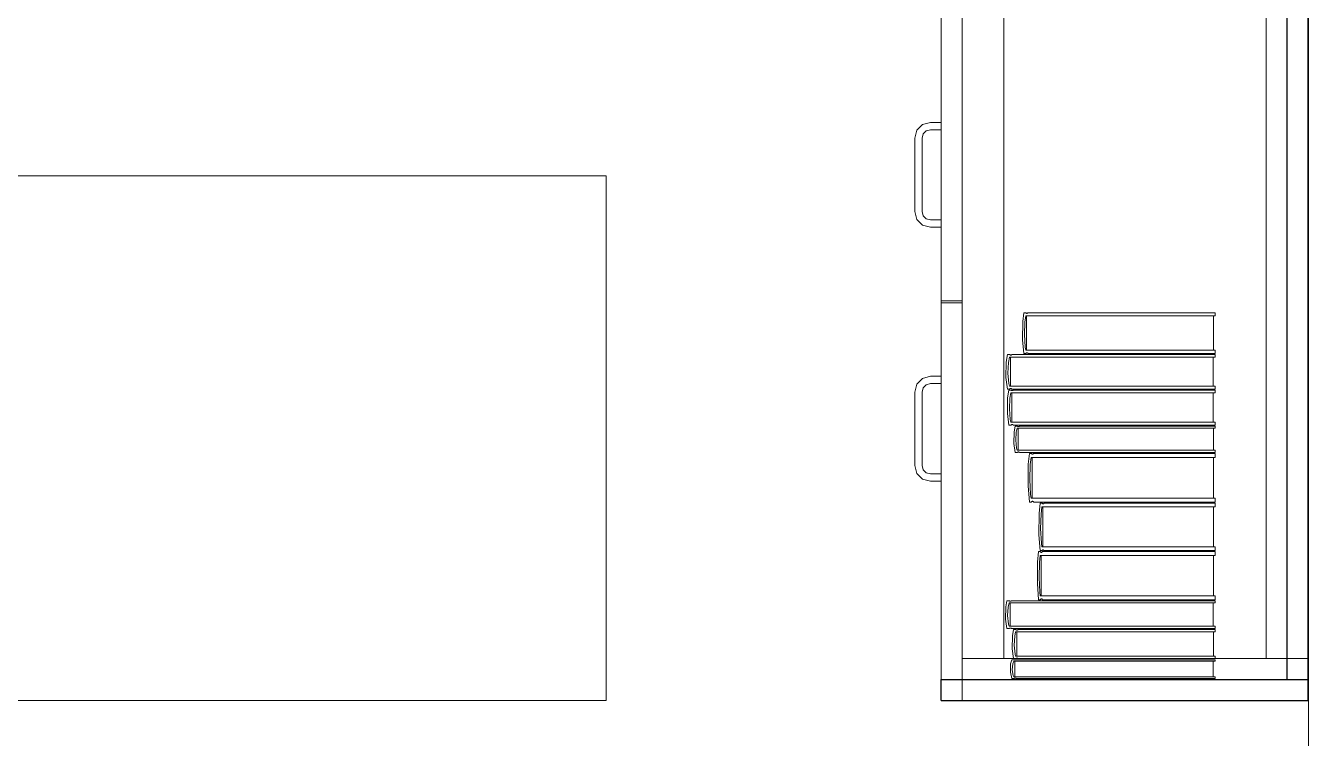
# Model space of a CAD drawing. Header units: inches. Extents: x -19 to 5698, y -728 to 92.
# Drawn here: x 405.848 to 407.07, y 8.38 to 9.059 of the extents above; entities that cross this region are included whole.
import ezdxf

# ---------------------------------------------------------------- set-up
doc = ezdxf.new("R2010")
doc.units = ezdxf.units.IN
doc.header["$MEASUREMENT"] = 0
doc.set_wipeout_variables(frame=1)
doc.linetypes.add('Wipeout_Contour', pattern=[1, 0, -1])
doc.layers.add('02 _ ARQ _ ZON _ Espacio.3D', color=7, linetype='Continuous')
doc.layers.add('Interior - Mobiliario', color=7, linetype='Continuous')

msp = doc.modelspace()

# ---------------------------------------------------------------- linework, layer by layer
at = {"layer": '02 _ ARQ _ ZON _ Espacio.3D', "color": 254, "linetype": 'Continuous', "lineweight": 0, "flags": 128}
msp.add_lwpolyline([(407.0701, 7.7), (407.0697, 17.15), (400.5701, 17.15), (400.5701, 16.5), (400.345, 16.5), (400.345, 8.1), (400.5701, 8.1), (400.5701, 7.7), (400.9701, 7.7), (400.97, 7.3509), (406.8701, 7.35), (406.8701, 7.7)], close=True, dxfattribs=at)
at = {"layer": 'Interior - Mobiliario', "color": 175, "linetype": 'Continuous', "lineweight": 13}
for p, q in [((406.74, 9.8962), (406.74, 8.4362)), ((407.05, 8.4362), (407.05, 9.8962)), ((406.74, 9.8762), (406.74, 8.4562)), ((406.78, 8.4562), (406.78, 9.8762)), ((407.03, 9.8762), (407.03, 8.4562)), ((406.72, 9.1562), (406.72, 8.7972)), ((406.74, 9.1562), (406.74, 8.7972)), ((406.695, 8.9522), (406.697, 8.9597)), ((406.697, 8.9597), (406.7025, 8.9652)), ((406.7025, 8.9652), (406.71, 8.9672)), ((406.71, 8.9602), (406.706, 8.9592)), ((406.71, 8.9672), (406.72, 8.9672)), ((406.72, 8.9602), (406.71, 8.9602)), ((406.72, 8.9672), (406.72, 8.9602)), ((406.695, 8.8822), (406.695, 8.9522)), ((406.7031, 8.9562), (406.702, 8.9522)), ((406.702, 8.9522), (406.702, 8.8822)), ((406.706, 8.9592), (406.7031, 8.9562)), ((406.697, 8.8747), (406.695, 8.8822)), ((406.7025, 8.8692), (406.697, 8.8747)), ((406.702, 8.8822), (406.7031, 8.8782)), ((406.7031, 8.8782), (406.706, 8.8753)), ((406.706, 8.8753), (406.71, 8.8742)), ((406.71, 8.8742), (406.72, 8.8742)), ((406.72, 8.8742), (406.72, 8.8672)), ((406.71, 8.8672), (406.7025, 8.8692)), ((406.72, 8.8672), (406.71, 8.8672)), ((406.72, 8.7972), (406.74, 8.7972)), ((406.72, 8.7952), (406.74, 8.7952)), ((406.7979, 8.7773), (406.7976, 8.7599)), ((406.7989, 8.7858), (406.7979, 8.7773)), ((406.8008, 8.7858), (406.7989, 8.7858)), ((406.7994, 8.765), (406.7998, 8.7769)), ((406.7998, 8.7769), (406.8007, 8.7827)), ((406.8007, 8.7827), (406.9814, 8.7827)), ((406.8009, 8.7857), (406.8008, 8.7858)), ((406.8012, 8.7855), (406.8009, 8.7857)), ((406.8014, 8.7853), (406.8012, 8.7855)), ((406.8017, 8.7852), (406.8014, 8.7853)), ((406.8016, 8.7827), (406.8016, 8.7501)), ((406.802, 8.7852), (406.8017, 8.7852)), ((406.8022, 8.7853), (406.802, 8.7852)), ((406.8025, 8.7854), (406.8022, 8.7853)), ((406.8027, 8.7856), (406.8025, 8.7854)), ((406.8029, 8.7858), (406.8027, 8.7856)), ((406.9814, 8.7858), (406.8029, 8.7858)), ((406.9796, 8.7501), (406.9796, 8.7827)), ((406.9814, 8.7827), (406.9814, 8.7858)), ((406.8001, 8.753), (406.7994, 8.765)), ((406.7976, 8.7599), (406.7989, 8.747)), ((406.8007, 8.7501), (406.8001, 8.753)), ((406.7833, 8.746), (406.7822, 8.7388)), ((406.7854, 8.746), (406.7833, 8.746)), ((406.7843, 8.7384), (406.7853, 8.7433)), ((406.7853, 8.7433), (406.9814, 8.7433)), ((406.7855, 8.7459), (406.7854, 8.746)), ((406.7858, 8.7457), (406.7855, 8.7459)), ((406.7861, 8.7455), (406.7858, 8.7457)), ((406.7863, 8.7454), (406.7861, 8.7455)), ((406.7862, 8.7433), (406.7862, 8.7157)), ((406.7866, 8.7454), (406.7863, 8.7454)), ((406.7869, 8.7455), (406.7866, 8.7454)), ((406.7872, 8.7456), (406.7869, 8.7455)), ((406.7875, 8.7458), (406.7872, 8.7456)), ((406.7876, 8.746), (406.7875, 8.7458)), ((406.9814, 8.746), (406.7876, 8.746)), ((406.7989, 8.747), (406.8008, 8.747)), ((406.9814, 8.7501), (406.8007, 8.7501)), ((406.8008, 8.747), (406.801, 8.7472)), ((406.801, 8.7472), (406.8012, 8.7474)), ((406.8012, 8.7474), (406.8015, 8.7476)), ((406.8015, 8.7476), (406.8017, 8.7476)), ((406.8017, 8.7476), (406.802, 8.7476)), ((406.802, 8.7476), (406.8023, 8.7475)), ((406.8023, 8.7475), (406.8025, 8.7474)), ((406.8025, 8.7474), (406.8028, 8.7471)), ((406.8028, 8.7471), (406.8029, 8.747)), ((406.8029, 8.747), (406.9814, 8.747)), ((406.9794, 8.7157), (406.9794, 8.7433)), ((406.9814, 8.747), (406.9814, 8.7501)), ((406.9814, 8.7433), (406.9814, 8.746)), ((406.7822, 8.7388), (406.7819, 8.7241)), ((406.7838, 8.7283), (406.7843, 8.7384)), ((406.7847, 8.7182), (406.7838, 8.7283)), ((406.697, 8.7177), (406.695, 8.7102)), ((406.7025, 8.7232), (406.697, 8.7177)), ((406.71, 8.7252), (406.7025, 8.7232)), ((406.7031, 8.7142), (406.706, 8.7172)), ((406.706, 8.7172), (406.71, 8.7182)), ((406.72, 8.7252), (406.71, 8.7252)), ((406.71, 8.7182), (406.72, 8.7182)), ((406.72, 8.7182), (406.72, 8.7252)), ((406.7819, 8.7241), (406.7833, 8.7131)), ((406.7853, 8.7157), (406.7847, 8.7182)), ((406.9814, 8.7157), (406.7853, 8.7157)), ((406.9814, 8.7131), (406.9814, 8.7157)), ((406.695, 8.7102), (406.695, 8.6402)), ((406.702, 8.7102), (406.7031, 8.7142)), ((406.702, 8.6402), (406.702, 8.7102)), ((406.7833, 8.7131), (406.7854, 8.7131)), ((406.7835, 8.7048), (406.7833, 8.6898)), ((406.7846, 8.7121), (406.7835, 8.7048)), ((406.7867, 8.7121), (406.7846, 8.7121)), ((406.7851, 8.6942), (406.7856, 8.7044)), ((406.7854, 8.7131), (406.7856, 8.7133)), ((406.7856, 8.7133), (406.7858, 8.7135)), ((406.7856, 8.7044), (406.7865, 8.7094)), ((406.7858, 8.7135), (406.7861, 8.7136)), ((406.7861, 8.7136), (406.7864, 8.7137)), ((406.7864, 8.7137), (406.7867, 8.7137)), ((406.7865, 8.7094), (406.9814, 8.7094)), ((406.7867, 8.7137), (406.787, 8.7136)), ((406.7868, 8.712), (406.7867, 8.7121)), ((406.7871, 8.7118), (406.7868, 8.712)), ((406.787, 8.7136), (406.7873, 8.7134)), ((406.7873, 8.7116), (406.7871, 8.7118)), ((406.7873, 8.7134), (406.7875, 8.7132)), ((406.7876, 8.7116), (406.7873, 8.7116)), ((406.7875, 8.7132), (406.7876, 8.7131)), ((406.7875, 8.7094), (406.7875, 8.6814)), ((406.7876, 8.7131), (406.9814, 8.7131)), ((406.7879, 8.7116), (406.7876, 8.7116)), ((406.7882, 8.7116), (406.7879, 8.7116)), ((406.7885, 8.7117), (406.7882, 8.7116)), ((406.7887, 8.7119), (406.7885, 8.7117)), ((406.7889, 8.7121), (406.7887, 8.7119)), ((406.9814, 8.7121), (406.7889, 8.7121)), ((406.9794, 8.6814), (406.9794, 8.7094)), ((406.9814, 8.7094), (406.9814, 8.7121)), ((406.786, 8.6839), (406.7851, 8.6942)), ((406.7833, 8.6898), (406.7846, 8.6787)), ((406.7846, 8.6787), (406.7867, 8.6787)), ((406.7865, 8.6814), (406.786, 8.6839)), ((406.9814, 8.6814), (406.7865, 8.6814)), ((406.7867, 8.6787), (406.7869, 8.6789)), ((406.7869, 8.6789), (406.7871, 8.6791)), ((406.7871, 8.6791), (406.7874, 8.6792)), ((406.7874, 8.6792), (406.7877, 8.6793)), ((406.7877, 8.6793), (406.788, 8.6793)), ((406.788, 8.6793), (406.7883, 8.6792)), ((406.7883, 8.6792), (406.7885, 8.679)), ((406.7885, 8.679), (406.7888, 8.6788)), ((406.7888, 8.6788), (406.7889, 8.6787)), ((406.7889, 8.6787), (406.9814, 8.6787)), ((406.9814, 8.6787), (406.9814, 8.6814)), ((406.7896, 8.6722), (406.7893, 8.661)), ((406.7906, 8.6777), (406.7896, 8.6722)), ((406.7927, 8.6777), (406.7906, 8.6777)), ((406.7912, 8.6642), (406.7917, 8.672)), ((406.7917, 8.672), (406.7925, 8.6757)), ((406.7925, 8.6757), (406.9814, 8.6757)), ((406.7928, 8.6776), (406.7927, 8.6777)), ((406.793, 8.6775), (406.7928, 8.6776)), ((406.7933, 8.6774), (406.793, 8.6775)), ((406.7936, 8.6773), (406.7933, 8.6774)), ((406.7935, 8.6757), (406.7935, 8.6547)), ((406.7939, 8.6773), (406.7936, 8.6773)), ((406.7941, 8.6773), (406.7939, 8.6773)), ((406.7944, 8.6774), (406.7941, 8.6773)), ((406.7947, 8.6776), (406.7944, 8.6774)), ((406.7948, 8.6777), (406.7947, 8.6776)), ((406.9814, 8.6777), (406.7948, 8.6777)), ((406.9795, 8.6547), (406.9795, 8.6757)), ((406.9814, 8.6757), (406.9814, 8.6777)), ((406.7893, 8.661), (406.7906, 8.6527)), ((406.792, 8.6566), (406.7912, 8.6642)), ((406.7925, 8.6547), (406.792, 8.6566)), ((406.9814, 8.6547), (406.7925, 8.6547)), ((406.9814, 8.6527), (406.9814, 8.6547)), ((406.7906, 8.6527), (406.7927, 8.6527)), ((406.7927, 8.6527), (406.7929, 8.6528)), ((406.7929, 8.6528), (406.7931, 8.6529)), ((406.7931, 8.6529), (406.7934, 8.653)), ((406.7934, 8.653), (406.7936, 8.6531)), ((406.7936, 8.6531), (406.7939, 8.6531)), ((406.7939, 8.6531), (406.7942, 8.653)), ((406.7942, 8.653), (406.7945, 8.6529)), ((406.7945, 8.6529), (406.7947, 8.6528)), ((406.7947, 8.6528), (406.7948, 8.6527)), ((406.7948, 8.6527), (406.9814, 8.6527)), ((406.8042, 8.6517), (406.8032, 8.6415)), ((406.8061, 8.6517), (406.8042, 8.6517)), ((406.8051, 8.641), (406.806, 8.6479)), ((406.806, 8.6479), (406.9814, 8.6479)), ((406.8062, 8.6515), (406.8061, 8.6517)), ((406.8064, 8.6512), (406.8062, 8.6515)), ((406.8067, 8.651), (406.8064, 8.6512)), ((406.8069, 8.6509), (406.8067, 8.651)), ((406.8068, 8.6479), (406.8068, 8.6091)), ((406.8072, 8.6509), (406.8069, 8.6509)), ((406.8075, 8.651), (406.8072, 8.6509)), ((406.8077, 8.6511), (406.8075, 8.651)), ((406.8079, 8.6514), (406.8077, 8.6511)), ((406.8081, 8.6517), (406.8079, 8.6514)), ((406.9814, 8.6517), (406.8081, 8.6517)), ((406.9796, 8.6091), (406.9796, 8.6479)), ((406.9814, 8.6479), (406.9814, 8.6517)), ((406.695, 8.6402), (406.697, 8.6327)), ((406.697, 8.6327), (406.7025, 8.6272)), ((406.7031, 8.6362), (406.702, 8.6402)), ((406.706, 8.6333), (406.7031, 8.6362)), ((406.71, 8.6322), (406.706, 8.6333)), ((406.72, 8.6322), (406.71, 8.6322)), ((406.72, 8.6252), (406.72, 8.6322)), ((406.8032, 8.6415), (406.803, 8.6208)), ((406.8047, 8.6268), (406.8051, 8.641)), ((406.7025, 8.6272), (406.71, 8.6252)), ((406.71, 8.6252), (406.72, 8.6252)), ((406.803, 8.6208), (406.8042, 8.6053)), ((406.8054, 8.6126), (406.8047, 8.6268)), ((406.8042, 8.6053), (406.8061, 8.6053)), ((406.806, 8.6091), (406.8054, 8.6126)), ((406.9814, 8.6091), (406.806, 8.6091)), ((406.8061, 8.6053), (406.8063, 8.6056)), ((406.8063, 8.6056), (406.8065, 8.6059)), ((406.8065, 8.6059), (406.8067, 8.606)), ((406.8067, 8.606), (406.807, 8.6061)), ((406.807, 8.6061), (406.8073, 8.6061)), ((406.8073, 8.6061), (406.8075, 8.606)), ((406.8075, 8.606), (406.8078, 8.6058)), ((406.8078, 8.6058), (406.808, 8.6055)), ((406.808, 8.6055), (406.8081, 8.6053)), ((406.8081, 8.6053), (406.9814, 8.6053)), ((406.9814, 8.6053), (406.9814, 8.6091)), ((406.8135, 8.5944), (406.8133, 8.5742)), ((406.8145, 8.6043), (406.8135, 8.5944)), ((406.8163, 8.6043), (406.8145, 8.6043)), ((406.8149, 8.58), (406.8154, 8.5939)), ((406.8154, 8.5939), (406.8161, 8.6007)), ((406.8161, 8.6007), (406.9814, 8.6007)), ((406.8164, 8.6042), (406.8163, 8.6043)), ((406.8166, 8.6039), (406.8164, 8.6042)), ((406.8168, 8.6037), (406.8166, 8.6039)), ((406.8171, 8.6036), (406.8168, 8.6037)), ((406.817, 8.6007), (406.817, 8.5627)), ((406.8173, 8.6036), (406.8171, 8.6036)), ((406.8175, 8.6037), (406.8173, 8.6036)), ((406.8178, 8.6038), (406.8175, 8.6037)), ((406.818, 8.6041), (406.8178, 8.6038)), ((406.8181, 8.6043), (406.818, 8.6041)), ((406.9814, 8.6043), (406.8181, 8.6043)), ((406.9797, 8.5627), (406.9797, 8.6007)), ((406.9814, 8.6007), (406.9814, 8.6043)), ((406.8133, 8.5742), (406.8145, 8.5591)), ((406.8156, 8.5661), (406.8149, 8.58)), ((406.8129, 8.5581), (406.812, 8.548)), ((406.8147, 8.5581), (406.8129, 8.5581)), ((406.8145, 8.5591), (406.8163, 8.5591)), ((406.8148, 8.5579), (406.8147, 8.5581)), ((406.815, 8.5576), (406.8148, 8.5579)), ((406.8153, 8.5574), (406.815, 8.5576)), ((406.8155, 8.5573), (406.8153, 8.5574)), ((406.8158, 8.5573), (406.8155, 8.5573)), ((406.8161, 8.5627), (406.8156, 8.5661)), ((406.816, 8.5574), (406.8158, 8.5573)), ((406.8162, 8.5576), (406.816, 8.5574)), ((406.9814, 8.5627), (406.8161, 8.5627)), ((406.8165, 8.5578), (406.8162, 8.5576)), ((406.8163, 8.5591), (406.8164, 8.5593)), ((406.8164, 8.5593), (406.8166, 8.5596)), ((406.8166, 8.5581), (406.8165, 8.5578)), ((406.8166, 8.5596), (406.8169, 8.5597)), ((406.9814, 8.5581), (406.8166, 8.5581)), ((406.8169, 8.5597), (406.8171, 8.5598)), ((406.8171, 8.5598), (406.8174, 8.5598)), ((406.8174, 8.5598), (406.8176, 8.5597)), ((406.8176, 8.5597), (406.8178, 8.5595)), ((406.8178, 8.5595), (406.818, 8.5592)), ((406.818, 8.5592), (406.8181, 8.5591)), ((406.8181, 8.5591), (406.9814, 8.5591)), ((406.9814, 8.5591), (406.9814, 8.5627)), ((406.9814, 8.5544), (406.9814, 8.5581)), ((406.812, 8.548), (406.8118, 8.5276)), ((406.8134, 8.5335), (406.8138, 8.5476)), ((406.8138, 8.5476), (406.8146, 8.5544)), ((406.8146, 8.5544), (406.9814, 8.5544)), ((406.8154, 8.5544), (406.8154, 8.516)), ((406.9797, 8.516), (406.9797, 8.5544)), ((406.8141, 8.5195), (406.8134, 8.5335)), ((406.8118, 8.5276), (406.8129, 8.5123)), ((406.7828, 8.5113), (406.7817, 8.5055)), ((406.785, 8.5113), (406.7828, 8.5113)), ((406.7839, 8.5052), (406.7848, 8.5092)), ((406.7848, 8.5092), (406.9814, 8.5092)), ((406.7851, 8.5112), (406.785, 8.5113)), ((406.7853, 8.5111), (406.7851, 8.5112)), ((406.7856, 8.511), (406.7853, 8.5111)), ((406.7859, 8.5109), (406.7856, 8.511)), ((406.7858, 8.5092), (406.7858, 8.4869)), ((406.7862, 8.5109), (406.7859, 8.5109)), ((406.7865, 8.5109), (406.7862, 8.5109)), ((406.7867, 8.511), (406.7865, 8.5109)), ((406.787, 8.5112), (406.7867, 8.511)), ((406.7872, 8.5113), (406.787, 8.5112)), ((406.9814, 8.5113), (406.7872, 8.5113)), ((406.8129, 8.5123), (406.8147, 8.5123)), ((406.8146, 8.516), (406.8141, 8.5195)), ((406.9814, 8.516), (406.8146, 8.516)), ((406.8147, 8.5123), (406.8149, 8.5126)), ((406.8149, 8.5126), (406.8151, 8.5128)), ((406.8151, 8.5128), (406.8153, 8.513)), ((406.8153, 8.513), (406.8156, 8.5131)), ((406.8156, 8.5131), (406.8158, 8.5131)), ((406.8158, 8.5131), (406.8161, 8.513)), ((406.8161, 8.513), (406.8163, 8.5128)), ((406.8163, 8.5128), (406.8165, 8.5125)), ((406.8165, 8.5125), (406.8166, 8.5123)), ((406.8166, 8.5123), (406.9814, 8.5123)), ((406.9794, 8.4869), (406.9794, 8.5092)), ((406.9814, 8.5123), (406.9814, 8.516)), ((406.9814, 8.5092), (406.9814, 8.5113)), ((406.7817, 8.5055), (406.7815, 8.4936)), ((406.7834, 8.4971), (406.7839, 8.5052)), ((406.7842, 8.4889), (406.7834, 8.4971)), ((406.7815, 8.4936), (406.7828, 8.4848)), ((406.7828, 8.4848), (406.785, 8.4848)), ((406.7848, 8.4869), (406.7842, 8.4889)), ((406.9814, 8.4869), (406.7848, 8.4869)), ((406.785, 8.4848), (406.7851, 8.4849)), ((406.7851, 8.4849), (406.7854, 8.4851)), ((406.7854, 8.4851), (406.7857, 8.4852)), ((406.7857, 8.4852), (406.786, 8.4852)), ((406.786, 8.4852), (406.7862, 8.4852)), ((406.7862, 8.4852), (406.7865, 8.4851)), ((406.7865, 8.4851), (406.7868, 8.485)), ((406.7868, 8.485), (406.7871, 8.4849)), ((406.7871, 8.4849), (406.7872, 8.4848)), ((406.7872, 8.4848), (406.9814, 8.4848)), ((406.7892, 8.4838), (406.7882, 8.4777)), ((406.7913, 8.4838), (406.7892, 8.4838)), ((406.7914, 8.4837), (406.7913, 8.4838)), ((406.7917, 8.4835), (406.7914, 8.4837)), ((406.7919, 8.4834), (406.7917, 8.4835)), ((406.7922, 8.4833), (406.7919, 8.4834)), ((406.7925, 8.4833), (406.7922, 8.4833)), ((406.7928, 8.4834), (406.7925, 8.4833)), ((406.793, 8.4835), (406.7928, 8.4834)), ((406.7933, 8.4836), (406.793, 8.4835)), ((406.7934, 8.4838), (406.7933, 8.4836)), ((406.9814, 8.4838), (406.7934, 8.4838)), ((406.9814, 8.4848), (406.9814, 8.4869)), ((406.9814, 8.4815), (406.9814, 8.4838)), ((406.7882, 8.4777), (406.7879, 8.4653)), ((406.7898, 8.4689), (406.7903, 8.4774)), ((406.7903, 8.4774), (406.7911, 8.4815)), ((406.7911, 8.4815), (406.9814, 8.4815)), ((406.7921, 8.4815), (406.7921, 8.4583)), ((406.9795, 8.4583), (406.9795, 8.4815)), ((406.7879, 8.4653), (406.7892, 8.4561)), ((406.7906, 8.4604), (406.7898, 8.4689)), ((406.7911, 8.4583), (406.7906, 8.4604)), ((406.74, 8.4562), (406.78, 8.4562)), ((406.78, 8.4562), (407.03, 8.4562)), ((406.7863, 8.4512), (406.7861, 8.4432)), ((406.7874, 8.4551), (406.7863, 8.4512)), ((406.7895, 8.4551), (406.7874, 8.4551)), ((406.7879, 8.4455), (406.7884, 8.451)), ((406.7884, 8.451), (406.7893, 8.4537)), ((406.7892, 8.4561), (406.7913, 8.4561)), ((406.7893, 8.4537), (406.9814, 8.4537)), ((406.7896, 8.455), (406.7895, 8.4551)), ((406.7898, 8.4549), (406.7896, 8.455)), ((406.7901, 8.4548), (406.7898, 8.4549)), ((406.7904, 8.4548), (406.7901, 8.4548)), ((406.7907, 8.4548), (406.7904, 8.4548)), ((406.791, 8.4548), (406.7907, 8.4548)), ((406.7912, 8.4549), (406.791, 8.4548)), ((406.9814, 8.4583), (406.7911, 8.4583)), ((406.7915, 8.455), (406.7912, 8.4549)), ((406.7913, 8.4561), (406.7915, 8.4562)), ((406.7915, 8.4562), (406.7917, 8.4564)), ((406.7916, 8.4551), (406.7915, 8.455)), ((406.9814, 8.4551), (406.7916, 8.4551)), ((406.7917, 8.4564), (406.792, 8.4565)), ((406.792, 8.4565), (406.7923, 8.4566)), ((406.7923, 8.4566), (406.7926, 8.4566)), ((406.7926, 8.4566), (406.7928, 8.4565)), ((406.7928, 8.4565), (406.7931, 8.4564)), ((406.7931, 8.4564), (406.7933, 8.4562)), ((406.7933, 8.4562), (406.7934, 8.4561)), ((406.7934, 8.4561), (406.9814, 8.4561)), ((406.9814, 8.4561), (406.9814, 8.4583)), ((406.9814, 8.4537), (406.9814, 8.4551)), ((406.74, 8.4362), (407.05, 8.4362))]:
    msp.add_line(p, q, dxfattribs=at)
at = {"layer": 'Interior - Mobiliario', "color": 175, "linetype": 'Continuous', "lineweight": 13, "flags": 128}
msp.add_lwpolyline([(405.101, 8.4162), (405.101, 9.9162), (405.701, 9.9162), (405.701, 8.9162), (406.401, 8.9162), (406.401, 8.4162)], close=True, dxfattribs=at)

# ---------------------------------------------------------------- next in the draw order: wipeouts: each hides what was drawn before it
at = {"color": 254, "linetype": 'Wipeout_Contour', "lineweight": 0, "ltscale": 13013.236375}
msp.add_wipeout([(407.05, 9.8962), (407.05, 8.4362), (407.07, 8.4362), (407.07, 9.8962)], dxfattribs=at).dxf.layer = 'Interior - Mobiliario'

# ---------------------------------------------------------------- next in the draw order: linework, layer by layer
at = {"layer": 'Interior - Mobiliario', "color": 175, "linetype": 'Continuous', "lineweight": 30}
for p, q in [((407.05, 8.4362), (407.05, 9.8962)), ((407.07, 8.4362), (407.07, 9.8962)), ((407.05, 8.4362), (407.07, 8.4362))]:
    msp.add_line(p, q, dxfattribs=at)
at = {"layer": 'Interior - Mobiliario', "color": 175, "linetype": 'Continuous', "lineweight": 13}
for p, q in [((407.05, 9.8962), (407.05, 8.4362)), ((407.07, 8.4362), (407.07, 9.8962)), ((407.07, 8.4562), (407.07, 9.8762)), ((407.03, 8.4562), (407.07, 8.4562)), ((407.05, 8.4362), (407.07, 8.4362))]:
    msp.add_line(p, q, dxfattribs=at)

# ---------------------------------------------------------------- next in the draw order: wipeouts: each hides what was drawn before it
at = {"color": 254, "linetype": 'Wipeout_Contour', "lineweight": 0, "ltscale": 13012.568047}
msp.add_wipeout([(406.72, 8.4362), (406.72, 8.4162), (407.07, 8.4162), (407.07, 8.4362)], dxfattribs=at).dxf.layer = 'Interior - Mobiliario'

# ---------------------------------------------------------------- next in the draw order: linework, layer by layer
at = {"layer": 'Interior - Mobiliario', "color": 175, "linetype": 'Continuous', "lineweight": 13}
for p, q in [((406.72, 8.4162), (406.72, 9.9162)), ((407.07, 9.9162), (407.07, 8.4162)), ((406.72, 9.8962), (406.72, 8.4362)), ((406.72, 9.8962), (406.72, 8.4362)), ((406.74, 9.8962), (406.74, 8.4362)), ((406.74, 9.8962), (406.74, 8.4362)), ((407.05, 8.4362), (407.05, 9.8962)), ((407.05, 8.4362), (407.05, 9.8962)), ((407.05, 8.4362), (407.05, 9.8962)), ((407.07, 8.4362), (407.07, 9.8962)), ((406.72, 8.4362), (406.72, 8.7952)), ((406.74, 8.4362), (406.74, 8.7952)), ((406.74, 8.4562), (406.74, 8.4162)), ((406.7903, 8.4537), (406.7903, 8.4387)), ((406.9794, 8.4387), (406.9794, 8.4537)), ((407.07, 8.4162), (407.07, 8.4562)), ((407.07, 8.4362), (406.72, 8.4362)), ((406.72, 8.4362), (406.72, 8.4162)), ((406.72, 8.4362), (407.07, 8.4362)), ((406.72, 8.4362), (407.05, 8.4362)), ((406.72, 8.4362), (406.74, 8.4362)), ((406.74, 8.4362), (407.05, 8.4362)), ((406.74, 8.4362), (407.05, 8.4362)), ((406.7861, 8.4432), (406.7874, 8.4372)), ((406.7874, 8.4372), (406.7895, 8.4372)), ((406.7887, 8.44), (406.7879, 8.4455)), ((406.7893, 8.4387), (406.7887, 8.44)), ((406.9814, 8.4387), (406.7893, 8.4387)), ((406.7895, 8.4372), (406.7897, 8.4373)), ((406.7897, 8.4373), (406.7899, 8.4374)), ((406.7899, 8.4374), (406.7902, 8.4375)), ((406.7902, 8.4375), (406.7905, 8.4375)), ((406.7905, 8.4375), (406.7907, 8.4375)), ((406.7907, 8.4375), (406.791, 8.4375)), ((406.791, 8.4375), (406.7913, 8.4374)), ((406.7913, 8.4374), (406.7915, 8.4373)), ((406.7915, 8.4373), (406.7916, 8.4372)), ((406.7916, 8.4372), (406.9814, 8.4372)), ((406.9814, 8.4372), (406.9814, 8.4387)), ((407.07, 8.4162), (407.07, 8.4362)), ((406.72, 8.4162), (407.07, 8.4162)), ((407.07, 8.4162), (406.72, 8.4162)), ((406.74, 8.4162), (407.07, 8.4162))]:
    msp.add_line(p, q, dxfattribs=at)
at = {"layer": 'Interior - Mobiliario', "color": 175, "linetype": 'Continuous', "lineweight": 30}
for p, q in [((406.72, 8.4362), (407.07, 8.4362)), ((406.72, 8.4162), (406.72, 8.4362)), ((407.07, 8.4162), (407.07, 8.4362)), ((406.72, 8.4162), (407.07, 8.4162))]:
    msp.add_line(p, q, dxfattribs=at)

doc.saveas('drawing.dxf')
